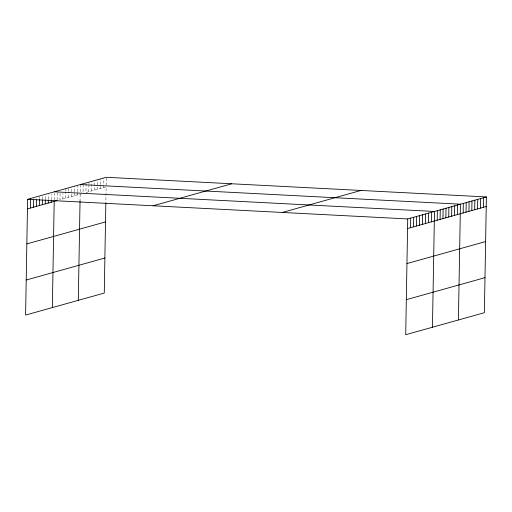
<?xml version="1.0" encoding="UTF-8"?>
<svg xmlns="http://www.w3.org/2000/svg" width="512" height="512" viewBox="0 0 512 512"><rect width="100%" height="100%" fill="white"/><g stroke="black" fill="none" stroke-linecap="round" stroke-linejoin="round"><path stroke-width="0.38" stroke-dasharray="2.56 1.92" d="M39.469 198.362L39.494 196.768M42.413 199.123L42.451 196.73M45.37 199.091L45.427 195.898M48.326 199.059L48.41 194.272M51.27 199.827L51.366 194.24M54.227 199.789L54.342 193.408M57.101 199.782L57.222 192.602M60.083 193.389L59.968 199.776L82.323 193.523M62.854 198.97L62.95 193.382M65.741 198.163L65.85 191.776M65.862 190.976L65.907 188.582M68.627 197.35L68.723 191.77M68.736 190.97L68.794 187.776M71.507 196.544L71.578 192.557M71.59 191.757L71.674 186.97M74.394 195.738L74.451 192.55M74.464 191.75L74.56 186.163M77.28 194.931L77.318 192.538M77.331 191.744L77.446 185.357M80.038 201.293L80.16 194.125M80.205 191.731L80.333 184.55M83.072 191.725L83.187 185.338M86.086 183.738L85.933 192.512L106.125 186.867L105.862 201.997M88.819 191.706L88.941 184.525M88.954 183.725L88.986 182.131M91.699 190.899L91.866 181.325M94.586 190.093L94.752 180.518M97.472 189.286L97.638 179.712M100.352 188.48L100.41 185.286M100.422 184.493L100.525 178.906M103.238 187.674L103.405 178.099M106.15 185.274L106.291 177.293"/><path stroke-width="0.77" d="M486.4 196.941L407.731 218.938L405.709 334.707L484.378 312.71L486.4 196.941L106.291 177.293L27.622 199.29L25.6 315.059L104.269 293.062L105.843 202.797M30.426 208.038L30.592 198.458M33.395 207.206L33.536 199.226M36.371 206.374L36.493 199.194M39.341 205.542L39.456 199.162M42.31 204.71L42.4 199.923M45.286 203.878L45.357 199.891M48.256 203.046L48.314 199.859M51.232 202.221L51.258 200.621M52.346 307.578L54.202 201.389M78.31 300.32L80.038 201.293M410.534 227.686L410.701 218.106M413.504 226.854L413.677 217.28M416.48 226.022L416.646 216.448M419.45 225.19L419.616 215.616M422.426 224.358L422.592 214.784M425.395 223.526L425.562 213.952M428.365 222.694L428.531 213.12M431.341 221.869L431.507 212.288M432.454 327.226L434.477 211.462L54.368 191.814M437.197 220.23L437.363 210.656M440.077 219.424L440.25 209.85M442.963 218.618L443.13 209.037M445.85 217.811L446.016 208.23M448.736 217.005L448.902 207.424M451.616 216.198L451.782 206.618M454.502 215.386L454.669 205.811M457.389 214.579L457.555 205.005M458.419 319.968L460.442 204.198L80.333 184.55M463.155 212.966L463.322 203.392M466.042 212.16L466.208 202.586M468.928 211.354L469.094 201.779M471.808 210.547L471.974 200.973M474.694 209.741L474.861 200.166M477.581 208.934L477.747 199.36M480.461 208.128L480.634 198.554M483.347 207.322L483.514 197.747M27.456 208.864L57.088 200.582M153.056 205.773L231.725 183.776M26.842 243.91L105.51 221.914M26.214 280.019L104.883 258.016M282.291 212.454L360.966 190.458M407.565 228.512L486.234 206.515M406.95 263.558L485.619 241.562M406.323 299.667L484.992 277.664M27.622 199.29L407.731 218.938"/></g></svg>
